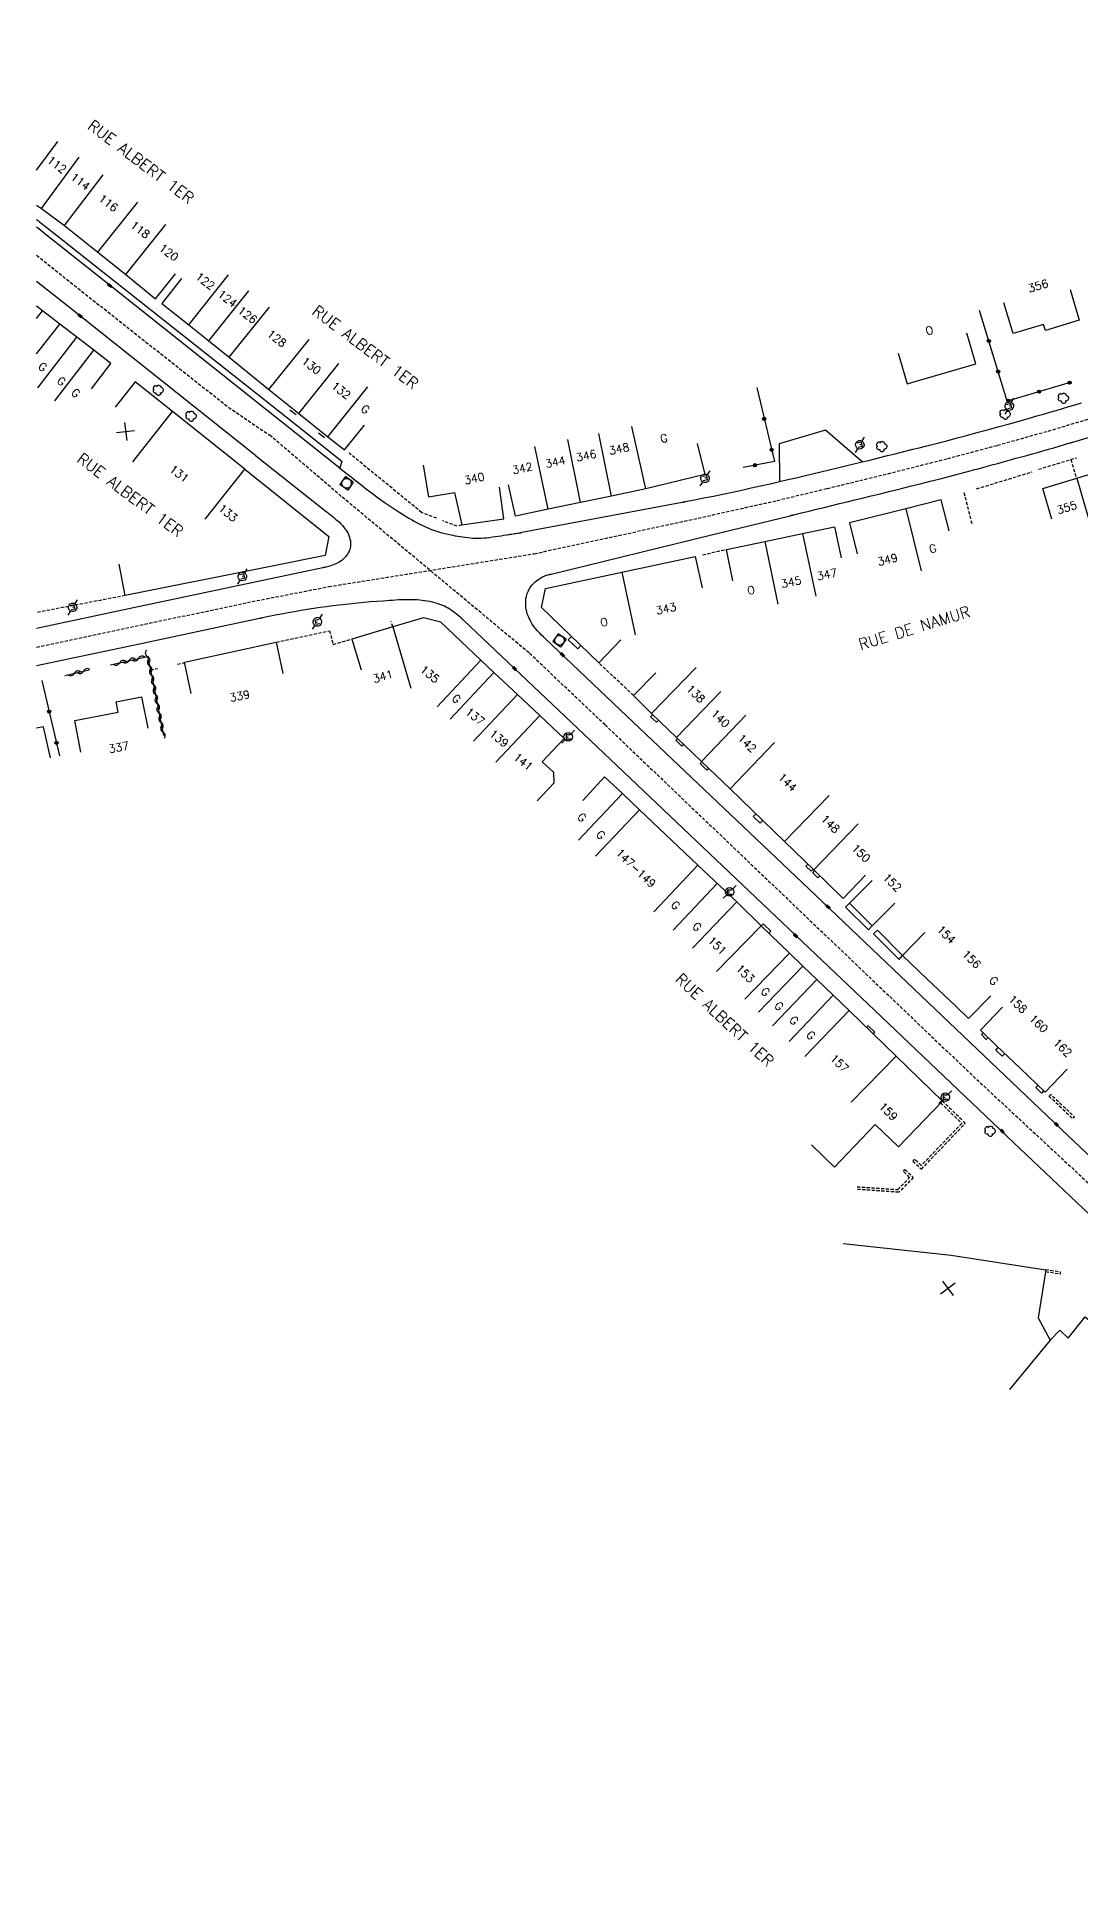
# Model space of a CAD drawing. Header units: millimetres. Extents: x 139000 to 140000, y 124000 to 124885.
# Drawn here: x 139000 to 139163.1, y 124000 to 124286.3 of the extents above; entities that cross this region are included whole.
import ezdxf
from ezdxf.enums import TextEntityAlignment as Align

# ---------------------------------------------------------------- set-up
doc = ezdxf.new("R2010")
doc.units = ezdxf.units.MM
doc.linetypes.add('DASHED', pattern=[0.75, 0.5, -0.25])
doc.layers.get('0').update_dxf_attribs({"linetype": 'CONTINUOUS'})
for name, color, linetype in [('W0001', 6, 'DASHED'), ('W0008', 7, 'CONTINUOUS'), ('W0100', 7, 'CONTINUOUS'), ('W0112', 1, 'DASHED'), ('W0300', 7, 'CONTINUOUS'), ('W0310', 3, 'CONTINUOUS'), ('W0322', 7, 'CONTINUOUS'), ('W0400', 7, 'CONTINUOUS'), ('W0420', 7, 'CONTINUOUS'), ('W0471', 7, 'CONTINUOUS'), ('W0989', 7, 'CONTINUOUS'), ('W0991', 7, 'CONTINUOUS'), ('W1102', 7, 'CONTINUOUS')]:
    doc.layers.add(name, color=color, linetype=linetype)
doc.styles.get("Standard").update_dxf_attribs({"font": 'romans.shx', "width": 0.85})

# ---------------------------------------------------------------- blocks, each defined once
blk = doc.blocks.new('t322o')
at = {"color": 0, "linetype": 'Continuous'}
for radius in [0.25, 0.15]:
    blk.add_circle((0, 0), radius, dxfattribs=at)
blk = doc.blocks.new('T471')
for p, q in [((-0.333334, 0.333334), (-0.333334, -0.333334)), ((-0.333334, 0.333334), (0.333334, 0.333334)), ((-0.333334, 0), (0, 0)), ((0.500001, 0.500001), (1.000002, 1.000002)), ((-0.500001, -0.500001), (-1.000002, -1.000002)), ((-0.333334, -0.333334), (0.333334, -0.333334))]:
    blk.add_line(p, q)
blk.add_ellipse((0, 0), major_axis=(0.471405, 0.471405), ratio=1, start_param=5.4977871438, end_param=11.780972451)
blk = doc.blocks.new('T300')
for p, q in [((-0.8, 0.51), (-0.86, 0.34)), ((-0.86, 0.34), (-0.86, 0.17)), ((-0.86, 0.17), (-0.74, 0.06)), ((-0.69, 0.63), (-0.8, 0.51)), ((-0.8, -0.06), (-0.74, 0.06)), ((-0.74, 0.06), (-0.69, 0.11)), ((-0.57, 0.69), (-0.69, 0.63)), ((-0.46, 0.69), (-0.57, 0.69)), ((-0.29, 0.63), (-0.46, 0.69)), ((-0.29, 0.63), (-0.17, 0.74)), ((-0.23, 0.57), (-0.29, 0.63)), ((-0.17, 0.74), (-0.06, 0.8)), ((-0.06, 0.8), (0.06, 0.8)), ((0.06, 0.8), (0.23, 0.74)), ((0.23, 0.74), (0.34, 0.63)), ((0.34, 0.63), (0.4, 0.51)), ((0.46, 0.46), (0.34, 0.46)), ((0.4, 0.51), (0.4, 0.46)), ((0.57, 0.4), (0.46, 0.46)), ((0.57, 0.4), (0.69, 0.29)), ((0.69, 0.29), (0.74, 0.17)), ((0.74, 0.06), (0.69, -0.17)), ((0.74, 0.17), (0.74, 0.06)), ((-0.8, -0.17), (-0.8, -0.06)), ((-0.8, -0.23), (-0.8, -0.17)), ((-0.74, -0.34), (-0.8, -0.23)), ((-0.69, -0.4), (-0.74, -0.34)), ((-0.51, -0.46), (-0.69, -0.4)), ((-0.4, -0.46), (-0.51, -0.46)), ((-0.4, -0.46), (-0.34, -0.46)), ((-0.34, -0.46), (-0.34, -0.4)), ((-0.34, -0.51), (-0.34, -0.46)), ((-0.29, -0.63), (-0.34, -0.51)), ((-0.17, -0.74), (-0.29, -0.63)), ((-0.06, -0.8), (-0.17, -0.74)), ((0.06, -0.8), (-0.06, -0.8)), ((0.17, -0.74), (0.06, -0.8)), ((0.23, -0.69), (0.17, -0.74)), ((0.29, -0.46), (0.23, -0.46)), ((0.29, -0.63), (0.23, -0.69)), ((0.46, -0.4), (0.29, -0.46)), ((0.34, -0.51), (0.29, -0.63)), ((0.34, -0.51), (0.34, -0.46)), ((0.57, -0.34), (0.46, -0.4)), ((0.63, -0.29), (0.57, -0.34)), ((0.69, -0.17), (0.63, -0.29))]:
    blk.add_line(p, q)
blk = doc.blocks.new('t310o')
at = {"color": 0, "linetype": 'Continuous'}
for centre, start, end in [((-0.5, 0.38), 216.8699, 323.1304), ((0.5, -0.37), 36.8699, 143.1303)]:
    blk.add_arc(centre, 0.625, start, end, dxfattribs=at)
blk = doc.blocks.new('t991o')
at = {"color": 0, "linetype": 'Continuous'}
for p, q in [((-1, 1), (1, -1)), ((-1, -1), (1, 1))]:
    blk.add_line(p, q, dxfattribs=at)
blk = doc.blocks.new('T400')
for p, q in [((-0.15, 0.3), (0.15, 0.3)), ((-0.15, -0.25), (-0.15, 0.3)), ((-0.15, 0.15), (0.15, 0.15)), ((-0.15, 0), (0.15, 0)), ((0.15, 0.3), (0.15, -0.25)), ((-0.15, -0.15), (0.15, -0.15)), ((-0.15, -0.25), (-0.15, -0.3)), ((-0.15, -0.3), (0.15, -0.3)), ((0.15, -0.3), (0.15, -0.25))]:
    blk.add_line(p, q)
blk = doc.blocks.new('T420')
for p, q in [((0.75, 0.75), (-0.75, 0.75)), ((-0.75, 0.75), (-0.75, -0.75)), ((0.75, 0.75), (0.75, -0.75)), ((0.75, -0.75), (-0.75, -0.75))]:
    blk.add_line(p, q)
blk.add_ellipse((0, 0), major_axis=(-0.53, 0.53), ratio=1, start_param=3.926991, end_param=10.210176)

msp = doc.modelspace()

# ---------------------------------------------------------------- linework, layer by layer
at = {"layer": 'W0001'}
for points in [[(139000, 124190.91), (139032.94, 124197.9), (139045.66, 124200.38), (139077.78, 124205.52), (139103.39, 124211.07), (139115.75, 124213.84), (139123.58, 124215.71), (139133.06, 124218.02), (139142.39, 124220.38), (139150.2, 124222.47), (139158.11, 124224.68), (139164.88, 124226.7), (139172.33, 124228.92), (139195.92, 124235.99), (139278.62, 124260.94), (139362.53, 124286.29)], [(139088.86, 124178.77), (139076.97, 124190.02), (139047.62, 124214.48), (139036.47, 124224.02)]]:
    msp.add_lwpolyline(points, dxfattribs=at)
at = {"layer": 'W0001', "flags": 128}
for points in [[(139000, 124252.16), (139004.32, 124248.68), (139030.05, 124228.35), (139036.47, 124224.02)], [(139088.86, 124178.77), (139146.16, 124124.12), (139176.36, 124096.09), (139182.99, 124090.39), (139193.47, 124082.23), (139211.88, 124069.29), (139218.89, 124064.91), (139230.53, 124058.05), (139248.86, 124046.96), (139280.99, 124027.95), (139328.16, 124000)]]:
    msp.add_lwpolyline(points, dxfattribs=at)
at = {"layer": 'W0008', "flags": 128}
msp.add_lwpolyline([(139000, 124257.74, 0.003507), (139001.86, 124256.25), (139039.03, 124226.89)], format="xyb", dxfattribs=at)
at = {"layer": 'W0008'}
for points in [[(139000, 124256.56, -0.001242), (139001.28, 124255.55), (139013.05, 124246.2), (139047.45, 124218.87)], [(139091.14, 124181.19), (139119.64, 124154.17), (139161.2, 124114.65), (139168.65, 124107.63, 0.000985), (139171.03, 124105.39, 0.000956), (139173.49, 124103.08, 0.009889), (139176.34, 124100.53, 0.004823), (139182.35, 124095.46, 0.000961), (139185.34, 124092.99, 0.005558), (139185.86, 124092.57), (139195.19, 124085.25, 0.056137), (139196.69, 124084.32, 0.05774), (139198.31, 124083.77, 0.04603), (139199.38, 124083.65, 0.040671), (139200.59, 124083.71, 0.027708), (139202.19, 124084.02, 0.020098), (139204.35, 124084.66, 0.020542), (139206.14, 124085.35, 0.04675), (139206.88, 124085.76, 0.052502), (139208.03, 124086.73, 0.031758), (139209.63, 124088.62), (139227.15, 124112.28)], [(139321.75, 124000), (139320.7, 124000.63), (139288.16, 124020.01), (139281.52, 124023.95), (139260.83, 124036.21), (139237.27, 124050.17), (139218.93, 124061.08, -0.004322), (139212.77, 124064.89, -0.007307), (139209.17, 124067.22, -0.00016), (139202.52, 124071.68, -0.003407), (139202.21, 124071.9, -0.004124), (139199.18, 124074.02, -0.00285), (139194.84, 124077.17, -0.005522), (139188.44, 124081.97, -0.007153), (139183.59, 124085.81, -0.002159), (139180.48, 124088.36, -0.002288), (139177.58, 124090.79, -0.002305), (139172.91, 124094.77, -0.004718), (139170.65, 124096.75, -0.003305), (139167.48, 124099.62, -0.003565), (139164.58, 124102.32), (139152.71, 124113.53), (139132.06, 124133.19), (139086.56, 124176.34)]]:
    msp.add_lwpolyline(points, format="xyb", dxfattribs=at)
for points in [[(139034.23, 124220.88), (139004.87, 124244.21), (139000, 124248.04)], [(139091.14, 124181.19), (139079.5, 124192.25), (139079.5, 124192.25), (139079.47, 124192.27), (139079.44, 124192.3), (139079.41, 124192.33), (139079.39, 124192.36), (139079.36, 124192.38), (139079.33, 124192.41), (139079.3, 124192.44), (139079.28, 124192.46), (139079.25, 124192.48), (139079.22, 124192.52), (139079.22, 124192.52), (139078.91, 124192.82), (139078.59, 124193.14), (139078.3, 124193.48), (139078, 124193.81), (139077.73, 124194.16), (139077.48, 124194.53), (139077.25, 124194.91), (139077.03, 124195.3), (139076.86, 124195.7), (139076.7, 124196.12), (139076.61, 124196.45), (139076.53, 124196.8), (139076.48, 124197.14), (139076.45, 124197.48), (139076.44, 124197.84), (139076.45, 124198.18), (139076.48, 124198.52), (139076.55, 124198.86), (139076.64, 124199.19), (139076.77, 124199.51), (139076.77, 124199.51), (139076.86, 124199.73), (139076.98, 124199.96), (139077.11, 124200.17), (139077.27, 124200.38), (139077.42, 124200.59), (139077.58, 124200.77), (139077.77, 124200.96), (139077.95, 124201.13), (139078.14, 124201.3), (139078.34, 124201.45), (139078.5, 124201.56), (139078.67, 124201.66), (139078.83, 124201.77), (139079, 124201.86), (139079.17, 124201.95), (139079.34, 124202.02), (139079.53, 124202.09), (139079.7, 124202.16), (139079.89, 124202.21), (139080.08, 124202.26), (139080.11, 124202.27), (139080.14, 124202.27), (139080.17, 124202.28), (139080.2, 124202.29), (139080.23, 124202.3), (139080.28, 124202.3), (139080.31, 124202.3), (139080.34, 124202.31), (139080.38, 124202.32), (139080.41, 124202.33), (139105.47, 124208.49), (139117.78, 124211.46), (139117.84, 124211.48), (139117.89, 124211.49), (139117.95, 124211.5), (139118, 124211.52), (139118.06, 124211.53), (139118.11, 124211.55), (139118.17, 124211.55), (139118.22, 124211.57), (139118.28, 124211.59), (139118.33, 124211.59), (139118.33, 124211.59), (139119.53, 124211.88), (139120.72, 124212.17), (139121.91, 124212.47), (139123.11, 124212.76), (139124.3, 124213.05), (139125.48, 124213.34), (139126.67, 124213.63), (139127.88, 124213.92), (139129.06, 124214.22), (139130.25, 124214.51), (139130.25, 124214.51), (139131.83, 124214.89), (139133.39, 124215.28), (139134.97, 124215.66), (139136.53, 124216.05), (139138.11, 124216.45), (139139.67, 124216.84), (139141.23, 124217.23), (139142.8, 124217.64), (139144.36, 124218.05), (139145.92, 124218.46), (139146.64, 124218.66), (139147.36, 124218.85), (139148.08, 124219.04), (139148.78, 124219.23), (139149.5, 124219.43), (139150.22, 124219.63), (139150.94, 124219.83), (139151.64, 124220.02), (139152.36, 124220.22), (139153.08, 124220.42), (139153.92, 124220.65), (139154.77, 124220.88), (139155.61, 124221.12), (139156.45, 124221.35), (139157.3, 124221.59), (139158.14, 124221.83), (139158.98, 124222.07), (139159.83, 124222.31), (139160.67, 124222.56), (139161.52, 124222.82), (139161.52, 124222.82), (139161.55, 124222.83), (139161.59, 124222.84), (139161.64, 124222.85), (139161.67, 124222.87), (139161.72, 124222.88), (139161.77, 124222.9), (139161.81, 124222.91), (139161.84, 124222.92), (139161.89, 124222.93), (139161.94, 124222.95), (139210.48, 124237.47)], [(139039.03, 124226.89), (139047.72, 124219.99), (139047.41, 124218.89), (139048.61, 124217.94), (139048.64, 124217.91), (139048.67, 124217.9), (139048.69, 124217.88), (139048.72, 124217.85), (139048.75, 124217.84), (139048.77, 124217.81), (139048.8, 124217.79), (139048.83, 124217.77), (139048.84, 124217.75), (139048.88, 124217.73), (139049.77, 124217.02), (139050.66, 124216.31), (139051.56, 124215.62), (139052.48, 124214.92), (139053.39, 124214.25), (139054.33, 124213.59), (139055.27, 124212.93), (139056.22, 124212.3), (139057.19, 124211.69), (139058.16, 124211.09), (139058.59, 124210.84), (139059.03, 124210.59), (139059.47, 124210.35), (139059.91, 124210.12), (139060.34, 124209.9), (139060.8, 124209.7), (139061.25, 124209.49), (139061.7, 124209.3), (139062.17, 124209.13), (139062.64, 124208.98), (139062.64, 124208.98), (139062.88, 124208.91), (139063.11, 124208.84), (139063.36, 124208.77), (139063.59, 124208.71), (139063.83, 124208.66), (139064.08, 124208.6), (139064.31, 124208.55), (139064.56, 124208.5), (139064.8, 124208.45), (139065.05, 124208.4), (139065.05, 124208.4), (139065.44, 124208.33), (139065.83, 124208.26), (139066.22, 124208.2), (139066.61, 124208.13), (139067, 124208.08), (139067.39, 124208.03), (139067.78, 124208), (139068.19, 124207.97), (139068.58, 124207.96), (139068.97, 124207.95), (139068.97, 124207.95), (139069.42, 124207.96), (139069.88, 124207.98), (139070.33, 124208.02), (139070.78, 124208.07), (139071.23, 124208.13), (139071.69, 124208.2), (139072.14, 124208.26), (139072.59, 124208.33), (139073.05, 124208.4), (139073.48, 124208.47), (139073.48, 124208.47), (139073.69, 124208.5), (139073.89, 124208.53), (139074.09, 124208.56), (139074.3, 124208.59), (139074.5, 124208.62), (139074.69, 124208.65), (139074.89, 124208.69), (139075.09, 124208.72), (139075.3, 124208.75), (139075.48, 124208.79), (139075.53, 124208.79), (139075.56, 124208.8), (139075.61, 124208.8), (139075.64, 124208.81), (139075.67, 124208.82), (139075.72, 124208.83), (139075.75, 124208.84), (139075.78, 124208.84), (139075.83, 124208.85), (139075.86, 124208.86), (139075.86, 124208.86), (139100.91, 124213.56), (139100.95, 124213.57), (139101, 124213.59), (139101.05, 124213.59), (139101.09, 124213.6), (139101.14, 124213.61), (139101.17, 124213.62), (139101.22, 124213.62), (139101.27, 124213.63), (139101.31, 124213.64), (139101.36, 124213.65), (139102.84, 124213.93), (139104.31, 124214.23), (139105.8, 124214.52), (139107.27, 124214.84), (139108.75, 124215.15), (139110.22, 124215.47), (139111.7, 124215.79), (139113.17, 124216.12), (139114.64, 124216.45), (139116.11, 124216.79), (139117.41, 124217.09), (139118.7, 124217.39), (139119.98, 124217.7), (139121.28, 124218), (139122.58, 124218.3), (139123.86, 124218.61), (139125.16, 124218.92), (139126.44, 124219.23), (139127.73, 124219.55), (139129.02, 124219.86), (139130.02, 124220.1), (139131.02, 124220.34), (139132, 124220.59), (139133, 124220.84), (139134, 124221.08), (139134.98, 124221.33), (139135.98, 124221.58), (139136.97, 124221.83), (139137.97, 124222.08), (139138.95, 124222.33), (139138.95, 124222.33), (139140.61, 124222.75), (139142.25, 124223.17), (139143.89, 124223.6), (139145.53, 124224.04), (139147.17, 124224.48), (139148.81, 124224.92), (139150.45, 124225.38), (139152.09, 124225.83), (139153.73, 124226.29), (139155.36, 124226.75), (139156.36, 124227.04), (139157.36, 124227.33), (139158.36, 124227.62), (139159.36, 124227.91), (139160.36, 124228.2), (139161.34, 124228.5), (139162.34, 124228.8), (139163.34, 124229.09)], [(139129.02, 124219.86), (139123.3, 124224.82), (139116.05, 124222.67), (139116.11, 124216.79)], [(139034.23, 124220.88), (139045.25, 124212.12), (139045.25, 124212.12), (139045.3, 124212.09), (139045.33, 124212.05), (139045.38, 124212.02), (139045.42, 124211.99), (139045.45, 124211.96), (139045.5, 124211.93), (139045.53, 124211.9), (139045.58, 124211.87), (139045.61, 124211.84), (139045.66, 124211.8), (139045.92, 124211.59), (139046.2, 124211.38), (139046.47, 124211.16), (139046.73, 124210.94), (139047, 124210.71), (139047.27, 124210.48), (139047.52, 124210.23), (139047.75, 124209.98), (139047.98, 124209.71), (139048.2, 124209.43), (139048.36, 124209.18), (139048.52, 124208.92), (139048.67, 124208.66), (139048.8, 124208.38), (139048.89, 124208.09), (139048.98, 124207.8), (139049.05, 124207.52), (139049.08, 124207.23), (139049.08, 124206.94), (139049.06, 124206.66), (139049.02, 124206.41), (139048.94, 124206.16), (139048.84, 124205.91), (139048.72, 124205.68), (139048.58, 124205.46), (139048.44, 124205.24), (139048.27, 124205.03), (139048.08, 124204.84), (139047.89, 124204.66), (139047.69, 124204.48), (139047.45, 124204.32), (139047.23, 124204.17), (139046.98, 124204.04), (139046.75, 124203.92), (139046.5, 124203.81), (139046.25, 124203.71), (139045.98, 124203.62), (139045.72, 124203.55), (139045.45, 124203.48), (139045.2, 124203.41), (139045.16, 124203.41), (139045.11, 124203.39), (139045.06, 124203.38), (139045.02, 124203.38), (139044.97, 124203.36), (139044.94, 124203.36), (139044.89, 124203.34), (139044.84, 124203.34), (139044.8, 124203.33), (139044.75, 124203.32), (139015.14, 124197.04), (139000, 124193.83)], [(139086.56, 124176.34), (139066.72, 124195.12), (139066.69, 124195.15), (139066.66, 124195.18), (139066.62, 124195.21), (139066.59, 124195.24), (139066.55, 124195.27), (139066.52, 124195.3), (139066.48, 124195.34), (139066.45, 124195.37), (139066.42, 124195.4), (139066.39, 124195.43), (139066.14, 124195.65), (139065.89, 124195.87), (139065.64, 124196.07), (139065.39, 124196.27), (139065.12, 124196.47), (139064.86, 124196.66), (139064.58, 124196.83), (139064.3, 124197), (139064.02, 124197.16), (139063.73, 124197.3), (139063.36, 124197.46), (139063, 124197.61), (139062.62, 124197.74), (139062.23, 124197.85), (139061.86, 124197.95), (139061.47, 124198.04), (139061.06, 124198.11), (139060.67, 124198.17), (139060.28, 124198.22), (139059.88, 124198.26), (139059.41, 124198.3), (139058.92, 124198.32), (139058.45, 124198.33), (139057.98, 124198.33), (139057.5, 124198.32), (139057.03, 124198.31), (139056.56, 124198.29), (139056.08, 124198.27), (139055.61, 124198.23), (139055.14, 124198.2), (139055.14, 124198.2), (139054.16, 124198.13), (139053.17, 124198.05), (139052.19, 124197.98), (139051.2, 124197.89), (139050.22, 124197.8), (139049.25, 124197.7), (139048.27, 124197.6), (139047.28, 124197.49), (139046.3, 124197.37), (139045.33, 124197.24), (139045.33, 124197.24), (139044.31, 124197.1), (139043.31, 124196.95), (139042.3, 124196.8), (139041.3, 124196.63), (139040.3, 124196.46), (139039.3, 124196.28), (139038.3, 124196.09), (139037.3, 124195.9), (139036.3, 124195.7), (139035.3, 124195.48), (139035.25, 124195.48), (139035.22, 124195.47), (139035.17, 124195.46), (139035.12, 124195.45), (139035.08, 124195.45), (139035.03, 124195.43), (139035, 124195.42), (139034.95, 124195.41), (139034.91, 124195.41), (139034.86, 124195.4), (139016.06, 124191.39), (139000, 124187.98)], [(139085.06, 124191.17), (139084.57, 124190.67), (139083.07, 124192.06), (139083.59, 124192.59)], [(139097.2, 124179.52), (139096.87, 124179.18), (139095.97, 124180.05), (139096.3, 124180.39)], [(139101.11, 124175.77), (139100.83, 124175.47), (139099.92, 124176.4), (139100.17, 124176.66)], [(139105.04, 124172), (139104.78, 124171.73), (139103.71, 124172.74), (139103.98, 124173.02)], [(139113.5, 124163.87), (139113.08, 124163.43), (139112.02, 124164.45), (139112.45, 124164.89)], [(139121.37, 124156.22), (139121.07, 124155.91), (139120.25, 124156.7), (139120.56, 124157.01)], [(139122.42, 124155.2), (139122.12, 124154.9), (139121.31, 124155.68), (139121.61, 124155.98)], [(139114.43, 124146.25), (139114.75, 124146.58), (139113.56, 124147.71), (139113.26, 124147.39)], [(139130.73, 124130.53), (139131, 124130.8), (139131, 124130.8), (139129.95, 124131.78), (139129.71, 124131.53)], [(139148.72, 124129.93), (139148.44, 124129.65), (139147.69, 124130.42), (139147.94, 124130.68)], [(139151.32, 124127.44), (139150.91, 124127.02), (139149.92, 124127.98), (139150.31, 124128.4)], [(139157.4, 124121.6), (139157.09, 124121.27), (139156.17, 124122.11), (139156.51, 124122.46)]]:
    msp.add_lwpolyline(points, dxfattribs=at)
at = {"layer": 'W0008', "flags": 128}
for points in [[(139039.59, 124227.98), (139040.59, 124227.27)], [(139044.04, 124224.41), (139045.01, 124223.65)], [(139130.58, 124147.41), (139130.02, 124146.78), (139126.41, 124150.33), (139127.04, 124150.95)]]:
    msp.add_lwpolyline(points, dxfattribs=at)
at = {"layer": 'W0008'}
msp.add_lwpolyline([(139131.41, 124146.69), (139130.81, 124146.15), (139134.83, 124142.15), (139135.36, 124142.76)], close=True, dxfattribs=at)
at = {"layer": 'W0100', "flags": 128}
for points in [[(139000, 124259.96), (139000.74, 124259.42), (139004.34, 124256.77), (139009.56, 124252.6), (139013.93, 124249.12), (139018.59, 124245.35), (139021.73, 124249.24)], [(139079.02, 124173.02), (139080.77, 124171.38), (139080.84, 124169.69), (139078.25, 124166.9)], [(139130.58, 124154.49), (139127.04, 124150.95), (139130.58, 124147.41), (139134.12, 124150.95)], [(139126.07, 124097.77), (139126.07, 124097.77), (139142.94, 124095.94), (139142.94, 124095.94), (139157.75, 124093.65), (139156.53, 124086.14), (139158.4, 124082.67), (139159.95, 124084.21), (139161.21, 124083), (139163.88, 124086.31), (139166.18, 124084.4), (139171.88, 124091.46), (139173.55, 124091.05), (139176.83, 124088.35), (139173.66, 124084.48)]]:
    msp.add_lwpolyline(points, dxfattribs=at)
at = {"layer": 'W0100'}
for points in [[(139022.64, 124248.52), (139019.56, 124244.59), (139023.8, 124241.26), (139026.92, 124238.76), (139030.12, 124236.22), (139036.31, 124231.19), (139040.97, 124227.43), (139045.53, 124223.78), (139048.1, 124221.72), (139051.23, 124225.61)], [(139161.53, 124246.77), (139162.98, 124241.98), (139157.69, 124240.38), (139157.39, 124241.34), (139152.64, 124239.9), (139151.19, 124244.69)], [(139008.59, 124231.28), (139011.62, 124235.25), (139008.92, 124237.32), (139003.62, 124241.4), (139000.94, 124243.48), (139000, 124244.2)], [(139134.67, 124236.83), (139136.09, 124232.03), (139146.8, 124235.19), (139145.38, 124239.98)], [(139032.55, 124218.73), (139032.55, 124218.73), (139021.25, 124227.71), (139015.4, 124232.35), (139012.3, 124228.43)], [(139103.25, 124222.73), (139104.42, 124217.87), (139095.23, 124215.63), (139089.88, 124214.52), (139085.02, 124213.53), (139079.97, 124212.49), (139074.83, 124211.37), (139073.77, 124216.26)], [(139032.55, 124218.73), (139032.55, 124218.73), (139045.69, 124208.2), (139045.08, 124205.25), (139035.78, 124203.38), (139013.86, 124198.98), (139012.88, 124203.88)], [(139060.44, 124219.34), (139061.27, 124214.41), (139065.31, 124215.09), (139066.47, 124210.01), (139073.03, 124210.95), (139072.33, 124215.89)], [(139158.7, 124210.94), (139157.28, 124215.73), (139162.59, 124217.31), (139167.38, 124218.78), (139171.67, 124220.06), (139173.11, 124215.27)], [(139142.61, 124209.08), (139141.39, 124213.93), (139135.84, 124212.53), (139127.08, 124210.34), (139128.28, 124205.48)], [(139108.84, 124201.3), (139107.83, 124206.2), (139113.8, 124207.42), (139119.72, 124208.66), (139124.7, 124209.74), (139125.77, 124204.86)], [(139091.34, 124192.06), (139087.88, 124188.46), (139078.91, 124197.09), (139079.56, 124200.06), (139091.47, 124202.61), (139102.95, 124205.09), (139104.02, 124200.21)], [(139079.02, 124173.02), (139082.44, 124176.66), (139078.66, 124180.23), (139075.16, 124183.52), (139071.48, 124186.96), (139069.44, 124188.88), (139063.16, 124194.8), (139060.45, 124195.48), (139055.69, 124194.09), (139049.28, 124192.18), (139050.72, 124187.39)], [(139024.14, 124183.7), (139023.09, 124188.59), (139037.45, 124191.7), (139038.5, 124186.81)], [(139096.8, 124186.93), (139093.28, 124183.38), (139096.1, 124180.58), (139100.04, 124176.79), (139103.91, 124173.08), (139108.38, 124168.8), (139116.92, 124160.57), (139121.46, 124156.12), (139126.08, 124151.68), (139129.54, 124155.29)], [(139006.92, 124174.54), (139005.95, 124179.45), (139012.77, 124180.79), (139012.45, 124182.36), (139016.41, 124183.15), (139017.38, 124178.25)], [(139002.19, 124173.63), (139001.05, 124178.5), (139000, 124178.25)], [(139085.35, 124166.99), (139088.75, 124170.66), (139091.56, 124168.05), (139094.24, 124165.49), (139103.33, 124156.86), (139109.43, 124151.13), (139113.24, 124147.41), (139117.67, 124143.1), (139119.78, 124141.07), (139121.93, 124138.98), (139124.5, 124136.57), (139127.01, 124134.16), (139134.33, 124127.01), (139141.57, 124120.02), (139134.69, 124112.87), (139131.09, 124116.33), (139124.7, 124109.7), (139121.1, 124113.16)], [(139138.84, 124146.35), (139135.36, 124142.76), (139139.15, 124139.1), (139143.7, 124134.83), (139145.65, 124132.89), (139149.17, 124136.44)], [(139150.98, 124134.69), (139147.52, 124131.08), (139150.06, 124128.64), (139153.72, 124125.15), (139157.62, 124121.38), (139161.09, 124124.98)]]:
    msp.add_lwpolyline(points, dxfattribs=at)
at = {"layer": 'W0112'}
for points in [[(139062.53, 124211.05), (139060.2, 124211.93), (139048.83, 124221.24)], [(139146.91, 124215.66), (139155.61, 124218.3)], [(139156.61, 124218.71), (139161.64, 124220.23), (139161.64, 124220.23), (139162.55, 124220.52)], [(139161.64, 124220.23), (139162.52, 124217.29)], [(139144.94, 124215.07), (139146.22, 124209.99)], [(139066.47, 124210.01), (139065.75, 124209.8), (139063.44, 124210.68)], [(139104.09, 124205.35), (139107.83, 124206.2)], [(139013.86, 124198.98), (139000, 124196.32)], [(139037.45, 124191.7), (139045.77, 124193.49), (139046.34, 124191.33), (139049.28, 124192.18)], [(139055.69, 124194.09), (139055.42, 124194.95)], [(139017.81, 124187.36), (139018.91, 124187.59)], [(139022.02, 124188.26), (139023.11, 124188.49)], [(139093.28, 124183.38), (139087.88, 124188.46)], [(139141.3, 124119.73), (139144.59, 124116.53), (139138.28, 124109.95), (139137.24, 124110.93), (139136.97, 124110.64), (139138.29, 124109.38), (139145.16, 124116.54), (139141.57, 124120.02)], [(139128.24, 124106.63), (139134.62, 124106.19), (139136.46, 124108.07), (139135.44, 124109.05), (139135.72, 124109.34), (139137.03, 124108.08), (139134.77, 124105.77), (139128.22, 124106.23)]]:
    msp.add_lwpolyline(points, dxfattribs=at)
at = {"layer": 'W0112', "flags": 128}
msp.add_lwpolyline([(139158.27, 124120.74), (139158.55, 124121.03), (139162.22, 124117.54), (139161.94, 124117.25)], close=True, dxfattribs=at)
msp.add_lwpolyline([(139157.71, 124093.39), (139160.02, 124093.02), (139160.06, 124093.29), (139157.75, 124093.65)], dxfattribs=at)
at = {"layer": 'W0310'}
for points in [[(139011.53, 124188.14), (139017.34, 124189.48), (139017.81, 124187.36), (139019.84, 124177.1)], [(139004.42, 124186.48), (139008.2, 124187.38)]]:
    msp.add_lwpolyline(points, dxfattribs=at)
at = {"layer": 'W0322'}
for points in [[(139161.55, 124232.27), (139151.7, 124229.36), (139147.39, 124243.53)], [(139112.55, 124231.46), (139115.34, 124219.91), (139110.42, 124218.99)], [(139000.81, 124185.72), (139003.58, 124173.95)]]:
    msp.add_lwpolyline(points, dxfattribs=at)
at = {"layer": 'W1102', "flags": 128}
for points in [[(139000, 124265.44), (139003.33, 124269.93)], [(139000.74, 124259.42), (139006.67, 124267.47)], [(139004.34, 124256.77), (139010.42, 124264.71)], [(139009.56, 124252.6), (139015.8, 124260.42)], [(139013.93, 124249.12), (139020.19, 124256.92)], [(139023.8, 124241.26), (139030.01, 124249.1)], [(139026.92, 124238.76), (139033.15, 124246.59)], [(139030.12, 124236.22), (139036.38, 124244.02)], [(139000, 124242.26), (139000.94, 124243.48)], [(139000, 124236.72), (139003.62, 124241.4)], [(139000.18, 124231.42), (139006.27, 124239.36)], [(139036.31, 124231.19), (139042.61, 124238.96)], [(139002.84, 124229.38), (139008.92, 124237.32)], [(139040.97, 124227.43), (139047.23, 124235.23)], [(139045.53, 124223.78), (139051.79, 124231.58)], [(139015.04, 124219.88), (139021.25, 124227.71)], [(139026.33, 124210.9), (139032.55, 124218.73)], [(139096.1, 124180.58), (139103.09, 124187.73)], [(139100.04, 124176.79), (139106.97, 124184)], [(139103.91, 124173.08), (139110.83, 124180.3)], [(139108.38, 124168.8), (139115.31, 124176.01)], [(139091.56, 124168.05), (139084.7, 124160.77)], [(139116.92, 124160.57), (139123.89, 124167.75)], [(139094.24, 124165.49), (139087.34, 124158.25)], [(139121.46, 124156.12), (139128.43, 124163.3)], [(139103.33, 124156.86), (139096.46, 124149.59)], [(139106.38, 124154), (139099.51, 124146.73)], [(139109.43, 124151.13), (139102.51, 124143.91)], [(139113.24, 124147.41), (139106.26, 124140.25)], [(139117.67, 124143.1), (139110.72, 124135.91)], [(139119.78, 124141.07), (139112.83, 124133.89)], [(139121.93, 124138.98), (139115.01, 124131.75)], [(139124.5, 124136.57), (139117.63, 124129.31)], [(139127.01, 124134.16), (139120.06, 124126.98)], [(139134.33, 124127.01), (139127.34, 124119.86)], [(139158.4, 124082.67), (139152.06, 124074.94)]]:
    msp.add_lwpolyline(points, dxfattribs=at)
at = {"layer": 'W1102'}
for points in [[(139089.88, 124214.52), (139087.88, 124224.31)], [(139095.23, 124215.63), (139093.03, 124225.38)], [(139079.97, 124212.49), (139077.89, 124222.27)], [(139085.02, 124213.53), (139083.02, 124223.34)], [(139162.59, 124217.31), (139164.86, 124209.4)], [(139135.84, 124212.53), (139138.28, 124202.84)], [(139113.8, 124207.42), (139115.83, 124197.63)], [(139119.72, 124208.66), (139121.8, 124198.88)], [(139091.47, 124202.61), (139093.56, 124192.83)], [(139055.69, 124194.09), (139058.5, 124184.49)], [(139069.44, 124188.88), (139062.59, 124181.59)], [(139071.48, 124186.96), (139064.64, 124179.67)], [(139075.16, 124183.52), (139068.31, 124176.24)], [(139078.66, 124180.23), (139071.8, 124172.96)]]:
    msp.add_lwpolyline(points, dxfattribs=at)

# ---------------------------------------------------------------- block references
at = {"layer": 'W0300'}
for p in [(139019.05, 124231.04), (139160.53, 124229.79), (139024.18, 124226.97), (139151.43, 124227.27), (139132.14, 124222.23), (139149.08, 124115.28)]:
    msp.add_blockref('T300', p, dxfattribs=at)
at = {"layer": 'W0310'}
for p, rotation in [((139015.92, 124189.15), 13.01758005003521), ((139017.35, 124189.45), 282.4382764317234), ((139005.88, 124186.83), 13.47727798717701), ((139007.34, 124187.18), 13.47727798717701), ((139012.99, 124188.48), 13.01758005003521), ((139014.45, 124188.82), 13.01758005003521), ((139017.67, 124187.99), 282.4382764317234), ((139017.98, 124186.52), 281.2010798328807), ((139018.27, 124185.05), 281.2010798328807), ((139018.56, 124183.57), 281.2010798328807), ((139018.85, 124182.1), 281.2010798328807), ((139019.14, 124180.63), 281.2010798328807), ((139019.44, 124179.16), 281.2010798328807), ((139019.73, 124177.69), 281.2010798328807)]:
    msp.add_blockref('t310o', p, dxfattribs=dict(at, rotation=rotation))
at = {"layer": 'W0322'}
for p, rotation in [((139148.85, 124238.75), 106.924971169763), ((139150.3, 124233.96), 106.924971169763), ((139161.47, 124232.24), 196.4482614025416), ((139151.88, 124229.41), 196.4482614025416), ((139156.68, 124230.83), 196.4482614025416), ((139113.72, 124226.6), 283.6161015215139), ((139114.9, 124221.74), 283.6161015215139), ((139112.28, 124219.34), 190.6089012604715), ((139001.96, 124180.85), 283.2275992780314), ((139003.1, 124175.98), 283.2275992780314)]:
    msp.add_blockref('t322o', p, dxfattribs=dict(at, rotation=rotation))
at = {"layer": 'W0400'}
for p, rotation in [((139011.43, 124247.41), 53.09335989202044), ((139006.79, 124242.67), 231.3645550042879), ((139082.17, 124189.74), 226.7097161366802), ((139074.68, 124187.6), 46.09132888010862), ((139123.69, 124150.34), 226.6188036193155), ((139118.65, 124145.86), 46.77254997990467), ((139150.91, 124115.31), 45.36575209652019), ((139159.41, 124116.36), 46.33485329033979)]:
    msp.add_blockref('T400', p, dxfattribs=dict(at, rotation=rotation))
at = {"layer": 'W0420', "rotation": 324.862909311472}
for p in [(139048.45, 124216.51), (139081.72, 124191.98)]:
    msp.add_blockref('T420', p, dxfattribs=at)
at = {"layer": 'W0471'}
for p, rotation in [((139152.03, 124228.56), 195.6950846454648), ((139128.67, 124222.53), 193.7025802249797), ((139104.47, 124217.3), 191.3069633200763), ((139032.15, 124201.96), 191.9769068037642), ((139005.63, 124197.13), 191.9738060079054), ((139043.88, 124194.88), 11.05258252306492)]:
    msp.add_blockref('T471', p, dxfattribs=dict(at, rotation=rotation))
for p in [(139083.09, 124176.93), (139108.32, 124152.69), (139142.03, 124120.63)]:
    msp.add_blockref('T471', p, dxfattribs=at)
at = {"layer": 'W0991'}
for p, rotation in [((139013.91, 124224.6), 321.6442133088971), ((139142.44, 124090.76), 351.2107604568493)]:
    msp.add_blockref('t991o', p, dxfattribs=dict(at, rotation=rotation))

# ---------------------------------------------------------------- texts
at = {"layer": 'W0989'}
for s, rotation, p in [('RUE ALBERT 1ER', 323.1, (139016.33, 124266.75)), ('RUE ALBERT 1ER', 323.1, (139051.4, 124237.79)), ('RUE ALBERT 1ER', 323.1, (139014.65, 124214.71)), ('RUE DE NAMUR', 17, (139137.19, 124193.92)), ('RUE ALBERT 1ER', 316.89, (139107.56, 124132.71))]:
    msp.add_text(s, height=1.75, rotation=rotation, dxfattribs=at).set_placement(p, align=Align.MIDDLE)
at = {"layer": 'W0991'}
for s, rotation, p in [('112', 323.046, (139003.17, 124266.3)), ('114', 323.046, (139006.83, 124263.65)), ('116', 323.046, (139011.21, 124260.3)), ('118', 323.046, (139016.19, 124256.13)), ('120', 323.046, (139020.66, 124252.58)), ('122', 322.227, (139026.36, 124248.1)), ('356', 17, (139156.54, 124247.35)), ('124', 322.227, (139029.82, 124245.36)), ('126', 322.227, (139032.97, 124242.82)), ('O', 17, (139139.54, 124240.39)), ('128', 322.227, (139037.55, 124239.16)), ('G', 322.227, (139000.94, 124234.69)), ('130', 322.227, (139042.94, 124234.89)), ('G', 322.227, (139003.88, 124232.45)), ('G', 322.227, (139006.12, 124230.62)), ('132', 322.227, (139047.61, 124231.03)), ('G', 322.227, (139051.38, 124228.08)), ('G', 12, (139098.05, 124223.55)), ('346', 12, (139085.9, 124220.84)), ('348', 12, (139091.05, 124221.9)), ('131', 322.227, (139022.29, 124218.02)), ('340', 12, (139068.4, 124217.28)), ('342', 12, (139075.93, 124218.86)), ('344', 12, (139081.08, 124219.85)), ('133', 321, (139029.9, 124211.89)), ('355', 17, (139161.03, 124212.73)), ('G', 14, (139140.07, 124206.32)), ('349', 14, (139133.01, 124204.6)), ('345', 12, (139117.94, 124201.1)), ('347', 12, (139123.55, 124202.29)), ('O', 12, (139111.67, 124199.83)), ('O', 12, (139088.68, 124194.83)), ('343', 12, (139098.39, 124196.94)), ('341', 16, (139054.12, 124186.35)), ('135', 321, (139061.46, 124186.7)), ('339', 11, (139031.75, 124183.3)), ('138', 315.927, (139103.03, 124183.64)), ('G', 321, (139065.62, 124182.87)), ('137', 321, (139068.53, 124180.1)), ('140', 315.927, (139106.89, 124179.78)), ('337', 11, (139012.84, 124175.28)), ('139', 321, (139072.29, 124176.67)), ('142', 315.927, (139111.06, 124175.91)), ('141', 321, (139076.06, 124173.03)), ('144', 315.927, (139117.37, 124169.81)), ('G', 315.927, (139085.23, 124164.33)), ('148', 315.927, (139124.08, 124163.31)), ('G', 315.927, (139088.18, 124161.58)), ('147-149', 315.927, (139093.67, 124156.4)), ('150', 315.927, (139128.86, 124158.74)), ('152', 315.927, (139133.74, 124154.16)), ('G', 315.927, (139099.87, 124150.6)), ('G', 315.927, (139103.23, 124147.25)), ('154', 315.927, (139142.18, 124146.03)), ('151', 315.927, (139106.38, 124144.3)), ('153', 315.927, (139110.76, 124139.93)), ('156', 315.927, (139146.15, 124142.17)), ('G', 315.927, (139149.6, 124138.81)), ('G', 315.927, (139113.91, 124137.09)), ('G', 315.927, (139116.04, 124134.85)), ('158', 315.927, (139153.37, 124135.16)), ('G', 315.927, (139118.38, 124132.61)), ('160', 315.927, (139156.62, 124132.11)), ('G', 315.927, (139121.03, 124130.28)), ('162', 315.927, (139160.38, 124128.35)), ('157', 315.927, (139125.5, 124125.91)), ('159', 315.927, (139133.13, 124118.38))]:
    msp.add_text(s, height=1.25, rotation=rotation, dxfattribs=at).set_placement(p, align=Align.MIDDLE)

doc.saveas('drawing.dxf')
